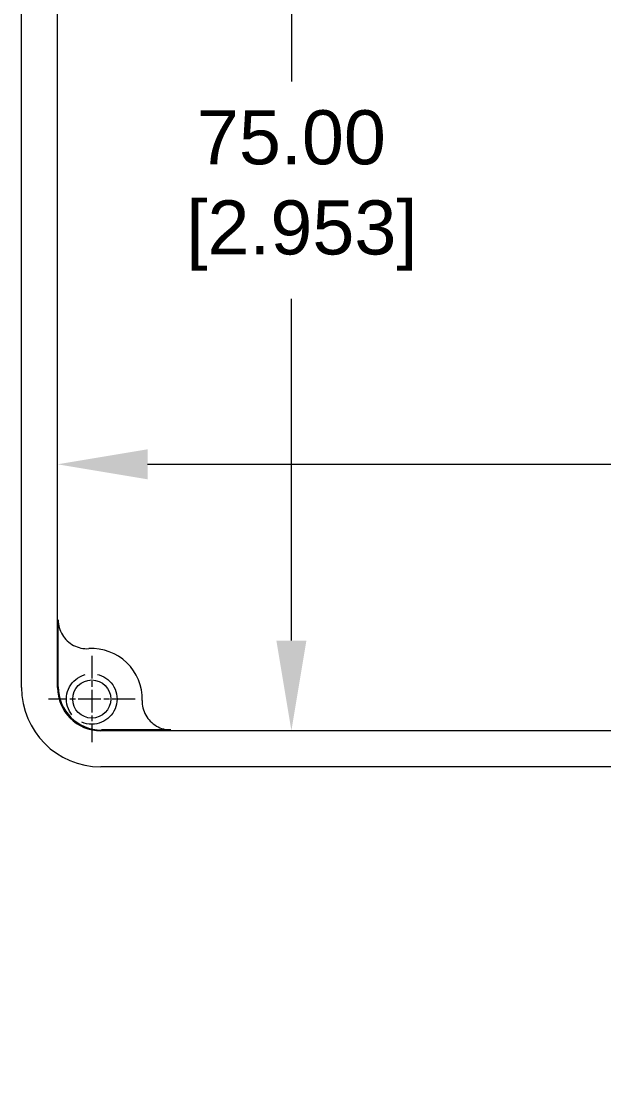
# Model space of a CAD drawing. Header units: millimetres. Extents: x 8 to 690, y 8 to 531.
# Drawn here: x 301.9 to 342.3, y 176.7 to 251.3 of the extents above; entities that cross this region are included whole.
import ezdxf

# ---------------------------------------------------------------- set-up
doc = ezdxf.new("R2010")
doc.units = ezdxf.units.MM
doc.header["$LTSCALE"] = 2.5
doc.linetypes.add('CHAIN', pattern=[0.7087, 0.4724, -0.0591, 0.1181, -0.0591])
doc.linetypes.add('DASHED', pattern=[0.2067, 0.1654, -0.0413])
for name, color, linetype, lineweight in [('Center Mark (ANSI)', 7, 'Continuous', 9), ('Dimension (ANSI)', 7, 'Continuous', 9), ('Hidden Narrow (ANSI)', 7, 'DASHED', 9), ('Symbol (ANSI)', 7, 'Continuous', 9), ('Visible (ANSI)', 7, 'Continuous', 18)]:
    doc.layers.add(name, color=color, linetype=linetype, lineweight=lineweight)
doc.styles.add('Note Text (ANSI)', font='ARIAL.TTF')
doc.dimstyles.new('Default - mm (ANSI)', dxfattribs={"dimscale": 2.5, "dimtxt": 1.5, "dimasz": 2.5, "dimexe": 3.175, "dimexo": 1.6002, "dimgap": 0.8, "dimtad": 0, "dimtih": 1, "dimtoh": 1, "dimrnd": 1e-08, "dimzin": 4, "dimdsep": 46, "dimtxsty": 'Note Text (ANSI)', "dimcen": 0.09, "dimdle": 10, "dimclrd": 256, "dimclre": 256, "dimclrt": 256, "dimadec": 1, "dimazin": 0, "dimtfac": 2.032, "dimtofl": 0, "dimtmove": 0, "dimatfit": 3, "dimfxl": 0, "dimtolj": 1, "dimtzin": 0, "dimlwd": -1, "dimlwe": -1, "dimarcsym": 0})
doc.dimstyles.new('Default - mm (ANSI)$7', dxfattribs={"dimscale": 2.5, "dimtxt": 1.5, "dimasz": 2.5, "dimexe": 3.175, "dimexo": 1.6002, "dimgap": 0.8, "dimtad": 0, "dimtih": 1, "dimtoh": 1, "dimrnd": 1e-08, "dimzin": 4, "dimdsep": 46, "dimtxsty": 'Note Text (ANSI)', "dimcen": 0.09, "dimdle": 10, "dimclrd": 256, "dimclre": 256, "dimclrt": 256, "dimadec": 1, "dimazin": 0, "dimtfac": 2.032, "dimtofl": 0, "dimtmove": 0, "dimatfit": 3, "dimfxl": 0, "dimtolj": 1, "dimtzin": 0, "dimlwd": -1, "dimlwe": -1, "dimarcsym": 0})

# ---------------------------------------------------------------- blocks, each defined once
blk = doc.blocks.new('*D14')
at = {"layer": 'Defpoints', "color": 0}
for p in [(304.386, 220.556), (419.885, 220.556), (419.885, 220.556)]:
    blk.add_point(p, dxfattribs=at)
at = {"layer": 'Dimension (ANSI)'}
for p, q in [((310.636, 220.556), (351.567, 220.556)), ((413.635, 220.556), (372.703, 220.556))]:
    blk.add_line(p, q, dxfattribs=at)
for points in [[(310.636, 221.598), (310.636, 219.514), (304.386, 220.556)], [(413.635, 221.598), (413.635, 219.514), (419.885, 220.556)]]:
    blk.add_solid(points, dxfattribs=at)
at = {"layer": 'Dimension (ANSI)', "insert": (362.135, 226.084), "char_height": 3.75, "attachment_point": 2, "style": 'Note Text (ANSI)'}
blk.add_mtext('\\A1;115.50\\P [4.547]', dxfattribs=at)
blk = doc.blocks.new('*D15')
at = {"layer": 'Defpoints', "color": 0}
for p in [(320.612, 277.074), (320.612, 277.074), (320.612, 202.076)]:
    blk.add_point(p, dxfattribs=at)
at = {"layer": 'Dimension (ANSI)'}
for p, q in [((320.612, 270.824), (320.612, 247.111)), ((320.612, 208.326), (320.612, 232.039))]:
    blk.add_line(p, q, dxfattribs=at)
for points in [[(319.57, 270.824), (321.653, 270.824), (320.612, 277.074)], [(319.57, 208.326), (321.653, 208.326), (320.612, 202.076)]]:
    blk.add_solid(points, dxfattribs=at)
at = {"layer": 'Dimension (ANSI)', "insert": (320.612, 245.111), "char_height": 3.75, "attachment_point": 2, "style": 'Note Text (ANSI)'}
blk.add_mtext('\\A1;75.00\\P [2.953]', dxfattribs=at)

msp = doc.modelspace()

# ---------------------------------------------------------------- linework, layer by layer
at = {"layer": 'Center Mark (ANSI)', "linetype": 'CHAIN', "ltscale": 1.334316}
for p, q in [((306.76, 207.278), (306.76, 201.272)), ((309.763, 204.275), (303.758, 204.275))]:
    msp.add_line(p, q, dxfattribs=at)
at = {"layer": 'Hidden Narrow (ANSI)', "ltscale": 8.38964}
msp.add_circle((306.76, 204.275), 1.753, dxfattribs=at)
at = {"layer": 'Visible (ANSI)'}
for p, q in [((301.885, 205.074), (301.885, 274.076)), ((304.386, 205.075), (304.386, 274.075)), ((304.437, 205.126), (304.437, 209.765)), ((416.885, 202.076), (307.385, 202.076)), ((312.258, 202.127), (307.436, 202.127)), ((416.886, 199.575), (307.384, 199.575))]:
    msp.add_line(p, q, dxfattribs=at)
at = {"layer": 'Visible (ANSI)', "flags": 128}
for points in [[(304.437, 209.765), (304.441, 209.629), (304.455, 209.494), (304.478, 209.361), (304.51, 209.229), (304.551, 209.1), (304.6, 208.973), (304.658, 208.85), (304.724, 208.732), (304.798, 208.618), (304.88, 208.51), (304.968, 208.407), (305.064, 208.311), (305.166, 208.221), (305.273, 208.138), (305.386, 208.063), (305.504, 207.996), (305.626, 207.937), (305.752, 207.886), (305.882, 207.844), (306.013, 207.811), (306.147, 207.786), (306.282, 207.771), (306.418, 207.766), (306.554, 207.769)], [(310.259, 204.18), (310.26, 204.047), (310.269, 203.914), (310.288, 203.783), (310.315, 203.653), (310.351, 203.525), (310.395, 203.399), (310.448, 203.277), (310.508, 203.158), (310.576, 203.044), (310.652, 202.935), (310.735, 202.831), (310.824, 202.732), (310.92, 202.64), (311.022, 202.554), (311.129, 202.476), (311.241, 202.404), (311.358, 202.34), (311.479, 202.284), (311.603, 202.237), (311.731, 202.197), (311.86, 202.166), (311.992, 202.144), (312.125, 202.131), (312.258, 202.127)]]:
    msp.add_lwpolyline(points, dxfattribs=at)
at = {"layer": 'Visible (ANSI)'}
msp.add_circle((306.76, 204.275), 1.321, dxfattribs=at)
msp.add_arc((306.76, 204.275), 3.5, 358.44919, 93.37576, dxfattribs=at)
for centre, major_axis in [((307.386, 205.076), (-3.891, -3.891)), ((307.386, 205.076), (-2.122, -2.122)), ((307.437, 205.127), (-2.122, -2.122))]:
    msp.add_ellipse(centre, major_axis=major_axis, ratio=0.999583, start_param=5.497996, end_param=7.068375, dxfattribs=at)

# ---------------------------------------------------------------- dimensions: what is measured, and where the dimension line sits
at = {"layer": 'Dimension (ANSI)'}
dim = msp.add_linear_dim(base=(320.612, 277.074), p1=(320.612, 202.076), p2=(320.612, 277.074), angle=90, dimstyle='Default - mm (ANSI)', override={"dimdec": 2, "dimpost": '\\X', "dimse1": 1, "dimse2": 1, "dimtp": 0, "dimtm": 0, "dimtdec": 2, "dimatfit": 2}, dxfattribs=at)
dim.commit()
dim.dimension.update_dxf_attribs({"geometry": '*D15', "text_midpoint": (320.612, 239.575), "dimtype": 160})
dim = msp.add_linear_dim(base=(419.885, 220.556), p1=(304.386, 220.556), p2=(419.885, 220.556), dimstyle='Default - mm (ANSI)', override={"dimtih": 0, "dimtoh": 0, "dimdec": 2, "dimpost": '\\X', "dimse1": 1, "dimse2": 1, "dimtp": 0, "dimtm": 0, "dimtdec": 2, "dimatfit": 2}, dxfattribs=at)
dim.commit()
dim.dimension.update_dxf_attribs({"geometry": '*D14', "text_midpoint": (362.135, 220.556), "dimtype": 160})

# ---------------------------------------------------------------- leaders
at = {"layer": 'Symbol (ANSI)', "annotation_type": 0, "has_hookline": 1, "hookline_direction": 1, "text_width": 51.51}
msp.add_leader([(416.634, 202.757), (401.632, 176.772), (394.132, 176.707)], dimstyle='Default - mm (ANSI)$7', override={"dimtad": 0}, dxfattribs=at)

doc.saveas('drawing.dxf')
